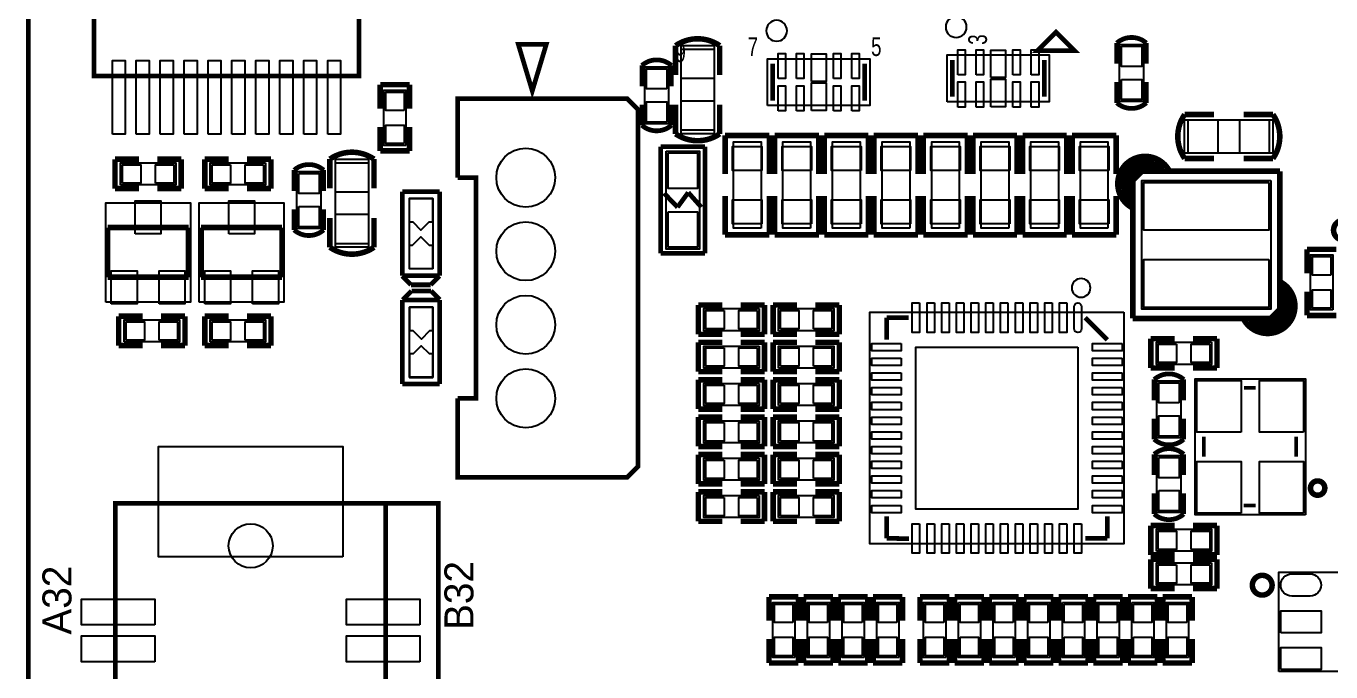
# Model space of a CAD drawing. Extents: x -22 to 154, y -114 to 23.
# Drawn here: x -8.73 to 26.72, y -31.27 to -13.72 of the extents above; entities that cross this region are included whole.
import ezdxf

# ---------------------------------------------------------------- set-up
doc = ezdxf.new("R2010")
doc.units = 0
doc.header["$MEASUREMENT"] = 0
for name, color, linetype in [('BG_OUTLINE', 254, 'CONTINUOUS'), ('PG_ASSEMBLY_TOP', 111, 'CONTINUOUS'), ('PG_SILKSCREEN_TOP', 7, 'CONTINUOUS'), ('PIN_TOP', 3, 'CONTINUOUS')]:
    doc.layers.add(name, color=color, linetype=linetype)

msp = doc.modelspace()

# ---------------------------------------------------------------- linework, layer by layer
at = {"layer": 'BG_OUTLINE', "const_width": 0.127}
msp.add_lwpolyline([(-6.637782, 7.509764), (135.313928, 7.49427, -0.414174), (137.345674, 5.46227), (137.345674, -96.567752, -0.414214), (135.313674, -98.599752), (-6.638036, -98.599752, -0.414214), (-8.670036, -96.567752), (-8.670036, 5.477764, -0.414253), (-6.637782, 7.509764)], format="xyb", dxfattribs=at)
at = {"layer": 'PG_ASSEMBLY_TOP', "const_width": 0.127}
for points in [[(-6.889496, -9.6901), (-6.889496, -15.070328), (0.310388, -15.070328), (0.310388, -9.6901), (-6.889496, -9.6901)], [(-6.310122, -65.687956), (-6.310122, -26.688034), (1.039876, -26.688034), (1.039876, -65.687956), (-6.310122, -65.687956)], [(1.039876, -65.687956), (2.469896, -65.687956), (2.469896, -26.688034), (1.039876, -26.688034)]]:
    msp.add_lwpolyline(points, dxfattribs=at)
at = {"layer": 'PG_ASSEMBLY_TOP'}
for points in [[(9.962134, -16.644874), (9.062974, -16.644874), (9.062974, -14.247114), (9.962134, -14.247114)], [(16.290798, -15.77594), (16.290798, -14.50086), (19.066002, -14.50086), (19.066002, -15.77594)], [(20.976844, -14.214856), (21.627084, -14.214856), (21.627084, -15.764256), (20.976844, -15.764256)], [(8.723884, -16.373856), (8.073644, -16.373856), (8.073644, -14.824456), (8.723884, -14.824456)], [(11.413998, -15.87754), (11.413998, -14.60246), (14.189202, -14.60246), (14.189202, -15.87754)], [(1.586484, -16.958056), (0.987044, -16.958056), (0.987044, -15.459456), (1.586484, -15.459456)], [(22.744684, -17.166336), (22.744684, -16.267176), (25.142444, -16.267176), (25.142444, -17.166336)], [(11.233912, -19.21256), (10.484104, -19.21256), (10.484104, -16.862552), (11.233912, -16.862552)], [(12.58062, -19.21256), (11.830812, -19.21256), (11.830812, -16.862552), (12.58062, -16.862552)], [(13.927328, -19.21256), (13.17752, -19.21256), (13.17752, -16.862552), (13.927328, -16.862552)], [(15.274036, -19.21256), (14.524228, -19.21256), (14.524228, -16.862552), (15.274036, -16.862552)], [(16.620744, -19.21256), (15.870936, -19.21256), (15.870936, -16.862552), (16.620744, -16.862552)], [(17.967452, -19.21256), (17.217644, -19.21256), (17.217644, -16.862552), (17.967452, -16.862552)], [(19.31416, -19.21256), (18.564352, -19.21256), (18.564352, -16.862552), (19.31416, -16.862552)], [(20.660868, -19.21256), (19.91106, -19.21256), (19.91106, -16.862552), (20.660868, -16.862552)], [(-0.330454, -17.330674), (0.568706, -17.330674), (0.568706, -19.728434), (-0.330454, -19.728434)], [(8.659876, -17.111472), (9.560052, -17.111472), (9.560052, -19.77644), (8.659876, -19.77644)], [(-6.168136, -18.032476), (-6.168136, -17.433036), (-4.669536, -17.433036), (-4.669536, -18.032476)], [(-2.231136, -17.433036), (-2.231136, -18.032476), (-3.729736, -18.032476), (-3.729736, -17.433036)], [(-1.375156, -17.669256), (-0.724916, -17.669256), (-0.724916, -19.218656), (-1.375156, -19.218656)], [(25.084024, -17.913096), (25.084024, -21.413216), (21.583904, -21.413216), (21.583904, -17.913096)], [(2.315464, -20.310856), (1.680464, -20.310856), (1.680464, -18.405856), (2.315464, -18.405856)], [(-6.568948, -21.216366), (-6.568948, -18.516346), (-4.268724, -18.516346), (-4.268724, -21.216366)], [(-4.028948, -21.216366), (-4.028948, -18.516346), (-1.728724, -18.516346), (-1.728724, -21.216366)], [(26.767282, -21.430742), (26.167842, -21.430742), (26.167842, -19.932142), (26.767282, -19.932142)], [(1.680464, -21.352256), (2.315464, -21.352256), (2.315464, -23.257256), (1.680464, -23.257256)], [(11.180064, -21.395436), (11.180064, -21.994876), (9.681464, -21.994876), (9.681464, -21.395436)], [(11.713464, -21.994876), (11.713464, -21.395436), (13.212064, -21.395436), (13.212064, -21.994876)], [(21.094446, -21.491448), (21.094446, -27.791664), (14.194282, -27.791664), (14.194282, -21.491448)], [(-6.066536, -22.299676), (-6.066536, -21.700236), (-4.567936, -21.700236), (-4.567936, -22.299676)], [(-3.729736, -22.299676), (-3.729736, -21.700236), (-2.231136, -21.700236), (-2.231136, -22.299676)], [(23.473664, -22.309836), (23.473664, -22.909276), (21.975064, -22.909276), (21.975064, -22.309836)], [(11.180064, -22.411436), (11.180064, -23.010876), (9.681464, -23.010876), (9.681464, -22.411436)], [(11.713464, -23.010876), (11.713464, -22.411436), (13.212064, -22.411436), (13.212064, -23.010876)], [(22.643084, -24.908256), (21.992844, -24.908256), (21.992844, -23.358856), (22.643084, -23.358856)], [(26.027888, -26.999438), (23.02764, -26.999438), (23.02764, -23.299674), (26.027888, -23.299674)], [(11.180064, -23.427436), (11.180064, -24.026876), (9.681464, -24.026876), (9.681464, -23.427436)], [(11.713464, -24.026876), (11.713464, -23.427436), (13.212064, -23.427436), (13.212064, -24.026876)], [(11.180064, -24.443436), (11.180064, -25.042876), (9.681464, -25.042876), (9.681464, -24.443436)], [(11.713464, -25.042876), (11.713464, -24.443436), (13.212064, -24.443436), (13.212064, -25.042876)], [(11.180064, -25.459436), (11.180064, -26.058876), (9.681464, -26.058876), (9.681464, -25.459436)], [(11.713464, -26.058876), (11.713464, -25.459436), (13.212064, -25.459436), (13.212064, -26.058876)], [(21.992844, -25.390856), (22.643084, -25.390856), (22.643084, -26.940256), (21.992844, -26.940256)], [(11.180064, -26.475436), (11.180064, -27.074876), (9.681464, -27.074876), (9.681464, -26.475436)], [(11.713464, -27.074876), (11.713464, -26.475436), (13.212064, -26.475436), (13.212064, -27.074876)], [(21.975064, -27.989276), (21.975064, -27.389836), (23.473664, -27.389836), (23.473664, -27.989276)], [(23.473664, -28.304236), (23.473664, -28.903676), (21.975064, -28.903676), (21.975064, -28.304236)], [(25.303226, -31.256732), (25.303226, -28.556712), (29.303218, -28.556712), (29.303218, -31.256732)], [(12.150344, -30.877256), (11.550904, -30.877256), (11.550904, -29.378656), (12.150344, -29.378656)], [(13.092684, -30.877256), (12.493244, -30.877256), (12.493244, -29.378656), (13.092684, -29.378656)], [(14.035024, -30.877256), (13.435584, -30.877256), (13.435584, -29.378656), (14.035024, -29.378656)], [(14.977364, -30.877256), (14.377924, -30.877256), (14.377924, -29.378656), (14.977364, -29.378656)], [(16.252444, -30.877256), (15.653004, -30.877256), (15.653004, -29.378656), (16.252444, -29.378656)], [(16.595344, -29.378656), (17.194784, -29.378656), (17.194784, -30.877256), (16.595344, -30.877256)], [(18.137124, -30.877256), (17.537684, -30.877256), (17.537684, -29.378656), (18.137124, -29.378656)], [(19.079464, -30.877256), (18.480024, -30.877256), (18.480024, -29.378656), (19.079464, -29.378656)], [(19.422364, -29.378656), (20.021804, -29.378656), (20.021804, -30.877256), (19.422364, -30.877256)], [(20.964144, -30.877256), (20.364704, -30.877256), (20.364704, -29.378656), (20.964144, -29.378656)], [(21.307044, -29.378656), (21.906484, -29.378656), (21.906484, -30.877256), (21.307044, -30.877256)], [(22.848824, -30.877256), (22.249384, -30.877256), (22.249384, -29.378656), (22.848824, -29.378656)]]:
    msp.add_lwpolyline(points, close=True, dxfattribs=at)
at = {"layer": 'PG_SILKSCREEN_TOP'}
for points, const_width in [([(-6.889496, -9.6901), (-6.889496, -15.070328), (0.310388, -15.070328), (0.310388, -9.6901), (-6.889496, -9.6901)], 0.127), ([(19.246596, -13.882116), (18.746724, -14.381988), (19.746722, -14.381988), (19.246596, -13.882116)], 0.127), ([(4.638802, -14.20876), (5.019802, -15.47876), (5.400802, -14.208506), (4.638802, -14.20876)], 0.127), ([(8.913114, -14.247114), (8.913114, -15.044674)], 0.14986), ([(20.900644, -14.176756), (20.900644, -14.740636)], 0.12954), ([(8.800084, -14.786356), (8.800084, -15.350236)], 0.12954), ([(11.551666, -14.739874), (11.551666, -15.739872)], 0.127), ([(14.051534, -14.739874), (14.051534, -15.739872)], 0.127), ([(16.428466, -14.638274), (16.428466, -15.638272)], 0.127), ([(18.928334, -14.638274), (18.928334, -15.638272)], 0.127), ([(0.887984, -15.959836), (0.887984, -15.309596)], 0.14986), ([(0.887984, -15.309596), (1.685544, -15.309596)], 0.14986), ([(1.685544, -15.309596), (1.685544, -15.959836)], 0.14986), ([(20.900644, -15.802356), (20.900644, -15.238476)], 0.12954), ([(2.992882, -17.834356), (2.992882, -15.684246), (7.592822, -15.684246), (7.892796, -15.984474), (7.892796, -25.68448), (7.592822, -25.984454), (2.992882, -25.984454), (2.992882, -23.834344)], 0.127), ([(8.800084, -16.411956), (8.800084, -15.848076)], 0.12954), ([(8.913114, -16.644874), (8.913114, -15.847314)], 0.14986), ([(22.744684, -16.117316), (23.542244, -16.117316)], 0.14986), ([(25.142444, -16.117316), (24.344884, -16.117316)], 0.14986), ([(0.887984, -16.457676), (0.887984, -17.107916)], 0.14986), ([(1.685544, -17.107916), (1.685544, -16.457676)], 0.14986), ([(10.25906, -17.737582), (10.25906, -16.687546)], 0.150114), ([(10.25906, -16.687546), (11.458956, -16.687546)], 0.150114), ([(11.458956, -16.687546), (11.458956, -17.737582)], 0.150114), ([(11.605768, -17.737582), (11.605768, -16.687546)], 0.150114), ([(11.605768, -16.687546), (12.805664, -16.687546)], 0.150114), ([(12.805664, -16.687546), (12.805664, -17.737582)], 0.150114), ([(12.952476, -17.737582), (12.952476, -16.687546)], 0.150114), ([(12.952476, -16.687546), (14.152372, -16.687546)], 0.150114), ([(14.152372, -16.687546), (14.152372, -17.737582)], 0.150114), ([(14.299184, -17.737582), (14.299184, -16.687546)], 0.150114), ([(14.299184, -16.687546), (15.49908, -16.687546)], 0.150114), ([(15.49908, -16.687546), (15.49908, -17.737582)], 0.150114), ([(15.645892, -17.737582), (15.645892, -16.687546)], 0.150114), ([(15.645892, -16.687546), (16.845788, -16.687546)], 0.150114), ([(16.845788, -16.687546), (16.845788, -17.737582)], 0.150114), ([(16.9926, -17.737582), (16.9926, -16.687546)], 0.150114), ([(16.9926, -16.687546), (18.192496, -16.687546)], 0.150114), ([(18.192496, -16.687546), (18.192496, -17.737582)], 0.150114), ([(18.339308, -17.737582), (18.339308, -16.687546)], 0.150114), ([(18.339308, -16.687546), (19.539204, -16.687546)], 0.150114), ([(19.539204, -16.687546), (19.539204, -17.737582)], 0.150114), ([(19.686016, -17.737582), (19.686016, -16.687546)], 0.150114), ([(19.686016, -16.687546), (20.885912, -16.687546)], 0.150114), ([(20.885912, -16.687546), (20.885912, -17.737582)], 0.150114), ([(8.510016, -16.99387), (9.709912, -16.99387)], 0.127), ([(8.510016, -19.894042), (8.510016, -16.99387)], 0.127), ([(9.709912, -16.99387), (9.709912, -19.894042)], 0.127), ([(-5.667756, -17.333976), (-6.317996, -17.333976)], 0.14986), ([(-6.317996, -17.333976), (-6.317996, -18.131536)], 0.14986), ([(-5.169916, -17.333976), (-4.519676, -17.333976)], 0.14986), ([(-4.519676, -17.333976), (-4.519676, -18.131536)], 0.14986), ([(-3.879596, -18.131536), (-3.879596, -17.333976)], 0.14986), ([(-3.879596, -17.333976), (-3.229356, -17.333976)], 0.14986), ([(-2.081276, -17.333976), (-2.731516, -17.333976)], 0.14986), ([(-2.081276, -18.131536), (-2.081276, -17.333976)], 0.14986), ([(0.718566, -17.330674), (0.718566, -18.128234)], 0.14986), ([(0.887984, -17.107916), (1.685544, -17.107916)], 0.14986), ([(21.734018, -17.26311), (20.933918, -18.06321)], 0.150114), ([(21.458936, -17.33804), (21.033994, -17.763236)], 0.150114), ([(21.83384, -17.363186), (21.033994, -18.163032)], 0.150114), ([(21.434044, -17.363186), (21.933916, -17.363186)], 0.150114), ([(-1.451356, -17.631156), (-1.451356, -18.195036)], 0.12954), ([(21.033994, -17.763236), (21.033994, -18.163032)], 0.150114), ([(21.233892, -17.98828), (21.75891, -17.463262)], 0.150114), ([(21.333968, -17.913096), (21.583904, -17.66316)], 0.153924), ([(21.583904, -17.66316), (21.333968, -17.913096)], 0.150114), ([(21.583904, -17.66316), (25.33396, -17.66316)], 0.153924), ([(22.333966, -17.66316), (21.583904, -17.66316)], 0.150114), ([(22.183852, -17.563084), (21.633942, -17.563084)], 0.150114), ([(21.75891, -17.463262), (22.134068, -17.463262)], 0.150114), ([(25.33396, -17.66316), (25.33396, -21.413216)], 0.153924), ([(-6.317996, -18.131536), (-5.667756, -18.131536)], 0.14986), ([(-4.519676, -18.131536), (-5.169916, -18.131536)], 0.14986), ([(-3.229356, -18.131536), (-3.879596, -18.131536)], 0.14986), ([(-2.731516, -18.131536), (-2.081276, -18.131536)], 0.14986), ([(2.992882, -17.834356), (3.492754, -17.834356), (3.492754, -23.834344), (2.992882, -23.834344)], 0.127), ([(21.333968, -18.06321), (21.183854, -18.06321)], 0.150114), ([(21.233892, -18.46326), (21.233892, -17.98828)], 0.150114), ([(21.333968, -21.663152), (21.333968, -17.913096)], 0.153924), ([(21.333968, -17.913096), (21.333968, -18.663158)], 0.150114), ([(2.505964, -18.215356), (1.489964, -18.215356)], 0.127), ([(1.489964, -18.215356), (1.489964, -20.501356)], 0.127), ([(2.505964, -20.501356), (2.505964, -18.215356)], 0.127), ([(8.96493, -18.639282), (8.601202, -18.258536)], 0.127), ([(9.257538, -18.237708), (8.96493, -18.639282)], 0.127), ([(9.613392, -18.639282), (9.257538, -18.237708)], 0.127), ([(10.25906, -18.33753), (10.25906, -19.387566)], 0.150114), ([(11.458956, -19.387566), (11.458956, -18.33753)], 0.150114), ([(11.605768, -18.33753), (11.605768, -19.387566)], 0.150114), ([(12.805664, -19.387566), (12.805664, -18.33753)], 0.150114), ([(12.952476, -18.33753), (12.952476, -19.387566)], 0.150114), ([(14.152372, -19.387566), (14.152372, -18.33753)], 0.150114), ([(14.299184, -18.33753), (14.299184, -19.387566)], 0.150114), ([(15.49908, -19.387566), (15.49908, -18.33753)], 0.150114), ([(15.645892, -18.33753), (15.645892, -19.387566)], 0.150114), ([(16.845788, -19.387566), (16.845788, -18.33753)], 0.150114), ([(16.9926, -18.33753), (16.9926, -19.387566)], 0.150114), ([(18.192496, -19.387566), (18.192496, -18.33753)], 0.150114), ([(18.339308, -18.33753), (18.339308, -19.387566)], 0.150114), ([(19.539204, -19.387566), (19.539204, -18.33753)], 0.150114), ([(19.686016, -18.33753), (19.686016, -19.387566)], 0.150114), ([(20.885912, -19.387566), (20.885912, -18.33753)], 0.150114), ([(21.333968, -18.46326), (21.033994, -18.163032)], 0.150114), ([(21.033994, -18.163032), (21.233892, -18.163032)], 0.150114), ([(21.333968, -18.663158), (21.033994, -18.363184)], 0.150114), ([(-1.451356, -19.256756), (-1.451356, -18.692876)], 0.12954), ([(-4.318762, -19.191478), (-6.51891, -19.191478)], 0.153924), ([(-6.51891, -19.191478), (-6.51891, -20.541234)], 0.153924), ([(-4.318762, -20.541234), (-4.318762, -19.191478)], 0.153924), ([(-1.778762, -19.191478), (-3.97891, -19.191478)], 0.153924), ([(-3.97891, -19.191478), (-3.97891, -20.541234)], 0.153924), ([(-1.778762, -20.541234), (-1.778762, -19.191478)], 0.153924), ([(0.718566, -19.728434), (0.718566, -18.930874)], 0.14986), ([(10.25906, -19.387566), (11.458956, -19.387566)], 0.150114), ([(11.605768, -19.387566), (12.805664, -19.387566)], 0.150114), ([(12.952476, -19.387566), (14.152372, -19.387566)], 0.150114), ([(14.299184, -19.387566), (15.49908, -19.387566)], 0.150114), ([(15.645892, -19.387566), (16.845788, -19.387566)], 0.150114), ([(16.9926, -19.387566), (18.192496, -19.387566)], 0.150114), ([(18.339308, -19.387566), (19.539204, -19.387566)], 0.150114), ([(19.686016, -19.387566), (20.885912, -19.387566)], 0.150114), ([(9.709912, -19.894042), (8.510016, -19.894042)], 0.127), ([(26.068782, -20.432522), (26.068782, -19.782282)], 0.14986), ([(26.068782, -19.782282), (26.866342, -19.782282)], 0.14986), ([(-6.51891, -20.541234), (-4.318762, -20.541234)], 0.153924), ([(-3.97891, -20.541234), (-1.778762, -20.541234)], 0.153924), ([(1.727962, -20.748244), (1.487932, -20.508468)], 0.127), ([(1.489964, -20.501356), (2.505964, -20.501356)], 0.127), ([(2.49809, -20.508468), (2.25806, -20.748244)], 0.127), ([(1.497838, -21.154644), (1.737868, -20.914868)], 0.127), ([(2.25806, -20.748244), (1.727962, -20.748244)], 0.127), ([(1.737868, -20.914868), (2.267966, -20.914868)], 0.127), ([(2.267966, -20.914868), (2.507996, -21.154644)], 0.127), ([(25.33396, -21.413216), (25.33396, -20.663154)], 0.150114), ([(25.33396, -20.663154), (25.633934, -20.963128)], 0.150114), ([(25.33396, -20.863052), (25.633934, -21.16328)], 0.150114), ([(25.434036, -20.863052), (25.434036, -21.338032)], 0.150114), ([(26.068782, -20.930362), (26.068782, -21.580602)], 0.14986), ([(2.505964, -21.161756), (1.489964, -21.161756)], 0.127), ([(1.489964, -21.161756), (1.489964, -23.447756)], 0.127), ([(2.505964, -23.447756), (2.505964, -21.161756)], 0.127), ([(9.531604, -22.093936), (9.531604, -21.296376)], 0.14986), ([(9.531604, -21.296376), (10.181844, -21.296376)], 0.14986), ([(11.329924, -21.296376), (10.679684, -21.296376)], 0.14986), ([(11.329924, -22.093936), (11.329924, -21.296376)], 0.14986), ([(12.213844, -21.296376), (11.563604, -21.296376)], 0.14986), ([(11.563604, -21.296376), (11.563604, -22.093936)], 0.14986), ([(12.711684, -21.296376), (13.361924, -21.296376)], 0.14986), ([(13.361924, -21.296376), (13.361924, -22.093936)], 0.14986), ([(24.834088, -21.963126), (25.633934, -21.16328)], 0.150114), ([(25.434036, -21.338032), (24.909018, -21.86305)], 0.150114), ([(24.93391, -22.063202), (25.73401, -21.263102)], 0.150114), ([(25.33396, -21.263102), (25.484074, -21.263102)], 0.150114), ([(25.633934, -21.16328), (25.434036, -21.16328)], 0.150114), ([(25.633934, -21.563076), (25.633934, -21.16328)], 0.150114), ([(-5.566156, -21.601176), (-6.216396, -21.601176)], 0.14986), ([(-6.216396, -21.601176), (-6.216396, -22.398736)], 0.14986), ([(-5.068316, -21.601176), (-4.418076, -21.601176)], 0.14986), ([(-4.418076, -21.601176), (-4.418076, -22.398736)], 0.14986), ([(-3.229356, -21.601176), (-3.879596, -21.601176)], 0.14986), ([(-3.879596, -21.601176), (-3.879596, -22.398736)], 0.14986), ([(-2.731516, -21.601176), (-2.081276, -21.601176)], 0.14986), ([(-2.081276, -21.601176), (-2.081276, -22.398736)], 0.14986), ([(14.64437, -22.24151), (14.64437, -21.641562)], 0.127), ([(14.64437, -21.641562), (15.244318, -21.641562)], 0.127), ([(20.644358, -22.24151), (20.04441, -21.641562)], 0.127), ([(25.084024, -21.663152), (21.333968, -21.663152)], 0.153924), ([(24.333962, -21.663152), (25.084024, -21.663152)], 0.150114), ([(25.33396, -21.413216), (25.084024, -21.663152)], 0.153924), ([(25.084024, -21.663152), (25.33396, -21.413216)], 0.150114), ([(25.208992, -21.988272), (25.633934, -21.563076)], 0.150114), ([(26.068782, -21.580602), (26.866342, -21.580602)], 0.14986), ([(24.484076, -21.763228), (25.033986, -21.763228)], 0.150114), ([(24.909018, -21.86305), (24.53386, -21.86305)], 0.150114), ([(25.233884, -21.963126), (24.734012, -21.963126)], 0.150114), ([(-6.216396, -22.398736), (-5.566156, -22.398736)], 0.14986), ([(-4.418076, -22.398736), (-5.068316, -22.398736)], 0.14986), ([(-3.879596, -22.398736), (-3.229356, -22.398736)], 0.14986), ([(-2.081276, -22.398736), (-2.731516, -22.398736)], 0.14986), ([(10.181844, -22.093936), (9.531604, -22.093936)], 0.14986), ([(9.531604, -23.109936), (9.531604, -22.312376)], 0.14986), ([(9.531604, -22.312376), (10.181844, -22.312376)], 0.14986), ([(10.679684, -22.093936), (11.329924, -22.093936)], 0.14986), ([(11.329924, -22.312376), (10.679684, -22.312376)], 0.14986), ([(11.329924, -23.109936), (11.329924, -22.312376)], 0.14986), ([(11.563604, -22.093936), (12.213844, -22.093936)], 0.14986), ([(12.213844, -22.312376), (11.563604, -22.312376)], 0.14986), ([(11.563604, -22.312376), (11.563604, -23.109936)], 0.14986), ([(13.361924, -22.093936), (12.711684, -22.093936)], 0.14986), ([(12.711684, -22.312376), (13.361924, -22.312376)], 0.14986), ([(13.361924, -22.312376), (13.361924, -23.109936)], 0.14986), ([(21.825204, -23.008336), (21.825204, -22.210776)], 0.14986), ([(21.825204, -22.210776), (22.475444, -22.210776)], 0.14986), ([(23.623524, -22.210776), (22.973284, -22.210776)], 0.14986), ([(23.623524, -23.008336), (23.623524, -22.210776)], 0.14986), ([(10.181844, -23.109936), (9.531604, -23.109936)], 0.14986), ([(10.679684, -23.109936), (11.329924, -23.109936)], 0.14986), ([(11.563604, -23.109936), (12.213844, -23.109936)], 0.14986), ([(13.361924, -23.109936), (12.711684, -23.109936)], 0.14986), ([(22.475444, -23.008336), (21.825204, -23.008336)], 0.14986), ([(22.973284, -23.008336), (23.623524, -23.008336)], 0.14986), ([(1.489964, -23.447756), (2.505964, -23.447756)], 0.127), ([(9.531604, -24.125936), (9.531604, -23.328376)], 0.14986), ([(9.531604, -23.328376), (10.181844, -23.328376)], 0.14986), ([(11.329924, -23.328376), (10.679684, -23.328376)], 0.14986), ([(11.329924, -24.125936), (11.329924, -23.328376)], 0.14986), ([(12.213844, -23.328376), (11.563604, -23.328376)], 0.14986), ([(11.563604, -23.328376), (11.563604, -24.125936)], 0.14986), ([(12.711684, -23.328376), (13.361924, -23.328376)], 0.14986), ([(13.361924, -23.328376), (13.361924, -24.125936)], 0.14986), ([(22.719284, -23.320756), (22.719284, -23.884636)], 0.12954), ([(24.356568, -23.54961), (24.674322, -23.54961)], 0.100076), ([(10.181844, -24.125936), (9.531604, -24.125936)], 0.14986), ([(10.679684, -24.125936), (11.329924, -24.125936)], 0.14986), ([(11.563604, -24.125936), (12.213844, -24.125936)], 0.14986), ([(13.361924, -24.125936), (12.711684, -24.125936)], 0.14986), ([(9.531604, -25.141936), (9.531604, -24.344376)], 0.14986), ([(9.531604, -24.344376), (10.181844, -24.344376)], 0.14986), ([(11.329924, -24.344376), (10.679684, -24.344376)], 0.14986), ([(11.329924, -25.141936), (11.329924, -24.344376)], 0.14986), ([(12.213844, -24.344376), (11.563604, -24.344376)], 0.14986), ([(11.563604, -24.344376), (11.563604, -25.141936)], 0.14986), ([(12.711684, -24.344376), (13.361924, -24.344376)], 0.14986), ([(13.361924, -24.344376), (13.361924, -25.141936)], 0.14986), ([(22.719284, -24.946356), (22.719284, -24.382476)], 0.12954), ([(10.181844, -25.141936), (9.531604, -25.141936)], 0.14986), ([(10.679684, -25.141936), (11.329924, -25.141936)], 0.14986), ([(11.563604, -25.141936), (12.213844, -25.141936)], 0.14986), ([(13.361924, -25.141936), (12.711684, -25.141936)], 0.14986), ([(23.264622, -24.87041), (23.264622, -25.415494)], 0.100076), ([(25.777698, -24.87041), (25.777698, -25.415494)], 0.100076), ([(9.531604, -26.157936), (9.531604, -25.360376)], 0.14986), ([(9.531604, -25.360376), (10.181844, -25.360376)], 0.14986), ([(11.329924, -25.360376), (10.679684, -25.360376)], 0.14986), ([(11.329924, -26.157936), (11.329924, -25.360376)], 0.14986), ([(12.213844, -25.360376), (11.563604, -25.360376)], 0.14986), ([(11.563604, -25.360376), (11.563604, -26.157936)], 0.14986), ([(12.711684, -25.360376), (13.361924, -25.360376)], 0.14986), ([(13.361924, -25.360376), (13.361924, -26.157936)], 0.14986), ([(21.916644, -25.352756), (21.916644, -25.916636)], 0.12954), ([(10.181844, -26.157936), (9.531604, -26.157936)], 0.14986), ([(10.679684, -26.157936), (11.329924, -26.157936)], 0.14986), ([(11.563604, -26.157936), (12.213844, -26.157936)], 0.14986), ([(13.361924, -26.157936), (12.711684, -26.157936)], 0.14986), ([(9.531604, -27.173936), (9.531604, -26.376376)], 0.14986), ([(9.531604, -26.376376), (10.181844, -26.376376)], 0.14986), ([(11.329924, -26.376376), (10.679684, -26.376376)], 0.14986), ([(11.329924, -27.173936), (11.329924, -26.376376)], 0.14986), ([(12.213844, -26.376376), (11.563604, -26.376376)], 0.14986), ([(11.563604, -26.376376), (11.563604, -27.173936)], 0.14986), ([(12.711684, -26.376376), (13.361924, -26.376376)], 0.14986), ([(13.361924, -26.376376), (13.361924, -27.173936)], 0.14986), ([(21.916644, -26.978356), (21.916644, -26.414476)], 0.12954), ([(-6.310122, -65.687956), (-6.310122, -26.688034), (1.039876, -26.688034), (1.039876, -65.687956), (-6.310122, -65.687956)], 0.127), ([(1.039876, -65.687956), (2.469896, -65.687956), (2.469896, -26.688034), (1.039876, -26.688034)], 0.127), ([(24.670258, -26.749502), (24.345392, -26.749502)], 0.100076), ([(10.181844, -27.173936), (9.531604, -27.173936)], 0.14986), ([(10.679684, -27.173936), (11.329924, -27.173936)], 0.14986), ([(11.563604, -27.173936), (12.213844, -27.173936)], 0.14986), ([(13.361924, -27.173936), (12.711684, -27.173936)], 0.14986), ([(14.64437, -27.64155), (14.64437, -27.041602)], 0.127), ([(20.644358, -27.64155), (20.644358, -27.041602)], 0.127), ([(22.475444, -27.290776), (21.825204, -27.290776)], 0.14986), ([(21.825204, -27.290776), (21.825204, -28.088336)], 0.14986), ([(22.973284, -27.290776), (23.623524, -27.290776)], 0.14986), ([(23.623524, -27.290776), (23.623524, -28.088336)], 0.14986), ([(15.25905, -27.643328), (14.64437, -27.64155)], 0.127), ([(20.04441, -27.64155), (20.644358, -27.64155)], 0.127), ([(21.825204, -28.088336), (22.475444, -28.088336)], 0.14986), ([(21.825204, -29.002736), (21.825204, -28.205176)], 0.14986), ([(21.825204, -28.205176), (22.475444, -28.205176)], 0.14986), ([(23.623524, -28.088336), (22.973284, -28.088336)], 0.14986), ([(23.623524, -28.205176), (22.973284, -28.205176)], 0.14986), ([(23.623524, -29.002736), (23.623524, -28.205176)], 0.14986), ([(22.475444, -29.002736), (21.825204, -29.002736)], 0.14986), ([(22.973284, -29.002736), (23.623524, -29.002736)], 0.14986), ([(11.451844, -29.879036), (11.451844, -29.228796)], 0.14986), ([(11.451844, -29.228796), (12.249404, -29.228796)], 0.14986), ([(12.249404, -29.228796), (12.249404, -29.879036)], 0.14986), ([(12.394184, -29.879036), (12.394184, -29.228796)], 0.14986), ([(12.394184, -29.228796), (13.191744, -29.228796)], 0.14986), ([(13.191744, -29.228796), (13.191744, -29.879036)], 0.14986), ([(13.336524, -29.879036), (13.336524, -29.228796)], 0.14986), ([(13.336524, -29.228796), (14.134084, -29.228796)], 0.14986), ([(14.134084, -29.228796), (14.134084, -29.879036)], 0.14986), ([(14.278864, -29.879036), (14.278864, -29.228796)], 0.14986), ([(14.278864, -29.228796), (15.076424, -29.228796)], 0.14986), ([(15.076424, -29.228796), (15.076424, -29.879036)], 0.14986), ([(15.553944, -29.879036), (15.553944, -29.228796)], 0.14986), ([(15.553944, -29.228796), (16.351504, -29.228796)], 0.14986), ([(16.351504, -29.228796), (16.351504, -29.879036)], 0.14986), ([(17.293844, -29.228796), (16.496284, -29.228796)], 0.14986), ([(16.496284, -29.228796), (16.496284, -29.879036)], 0.14986), ([(17.293844, -29.879036), (17.293844, -29.228796)], 0.14986), ([(17.438624, -29.879036), (17.438624, -29.228796)], 0.14986), ([(17.438624, -29.228796), (18.236184, -29.228796)], 0.14986), ([(18.236184, -29.228796), (18.236184, -29.879036)], 0.14986), ([(18.380964, -29.879036), (18.380964, -29.228796)], 0.14986), ([(18.380964, -29.228796), (19.178524, -29.228796)], 0.14986), ([(19.178524, -29.228796), (19.178524, -29.879036)], 0.14986), ([(20.120864, -29.228796), (19.323304, -29.228796)], 0.14986), ([(19.323304, -29.228796), (19.323304, -29.879036)], 0.14986), ([(20.120864, -29.879036), (20.120864, -29.228796)], 0.14986), ([(20.265644, -29.879036), (20.265644, -29.228796)], 0.14986), ([(20.265644, -29.228796), (21.063204, -29.228796)], 0.14986), ([(21.063204, -29.228796), (21.063204, -29.879036)], 0.14986), ([(22.005544, -29.228796), (21.207984, -29.228796)], 0.14986), ([(21.207984, -29.228796), (21.207984, -29.879036)], 0.14986), ([(22.005544, -29.879036), (22.005544, -29.228796)], 0.14986), ([(22.150324, -29.879036), (22.150324, -29.228796)], 0.14986), ([(22.150324, -29.228796), (22.947884, -29.228796)], 0.14986), ([(22.947884, -29.228796), (22.947884, -29.879036)], 0.14986), ([(11.451844, -30.376876), (11.451844, -31.027116)], 0.14986), ([(12.249404, -31.027116), (12.249404, -30.376876)], 0.14986), ([(12.394184, -30.376876), (12.394184, -31.027116)], 0.14986), ([(13.191744, -31.027116), (13.191744, -30.376876)], 0.14986), ([(13.336524, -30.376876), (13.336524, -31.027116)], 0.14986), ([(14.134084, -31.027116), (14.134084, -30.376876)], 0.14986), ([(14.278864, -30.376876), (14.278864, -31.027116)], 0.14986), ([(15.076424, -31.027116), (15.076424, -30.376876)], 0.14986), ([(15.553944, -30.376876), (15.553944, -31.027116)], 0.14986), ([(16.351504, -31.027116), (16.351504, -30.376876)], 0.14986), ([(16.496284, -31.027116), (16.496284, -30.376876)], 0.14986), ([(17.293844, -30.376876), (17.293844, -31.027116)], 0.14986), ([(17.438624, -30.376876), (17.438624, -31.027116)], 0.14986), ([(18.236184, -31.027116), (18.236184, -30.376876)], 0.14986), ([(18.380964, -30.376876), (18.380964, -31.027116)], 0.14986), ([(19.178524, -31.027116), (19.178524, -30.376876)], 0.14986), ([(19.323304, -31.027116), (19.323304, -30.376876)], 0.14986), ([(20.120864, -30.376876), (20.120864, -31.027116)], 0.14986), ([(20.265644, -30.376876), (20.265644, -31.027116)], 0.14986), ([(21.063204, -31.027116), (21.063204, -30.376876)], 0.14986), ([(21.207984, -31.027116), (21.207984, -30.376876)], 0.14986), ([(22.005544, -30.376876), (22.005544, -31.027116)], 0.14986), ([(22.150324, -30.376876), (22.150324, -31.027116)], 0.14986), ([(22.947884, -31.027116), (22.947884, -30.376876)], 0.14986), ([(11.451844, -31.027116), (12.249404, -31.027116)], 0.14986), ([(12.394184, -31.027116), (13.191744, -31.027116)], 0.14986), ([(13.336524, -31.027116), (14.134084, -31.027116)], 0.14986), ([(14.278864, -31.027116), (15.076424, -31.027116)], 0.14986), ([(15.553944, -31.027116), (16.351504, -31.027116)], 0.14986), ([(17.293844, -31.027116), (16.496284, -31.027116)], 0.14986), ([(17.438624, -31.027116), (18.236184, -31.027116)], 0.14986), ([(18.380964, -31.027116), (19.178524, -31.027116)], 0.14986), ([(20.120864, -31.027116), (19.323304, -31.027116)], 0.14986), ([(20.265644, -31.027116), (21.063204, -31.027116)], 0.14986), ([(22.005544, -31.027116), (21.207984, -31.027116)], 0.14986), ([(22.150324, -31.027116), (22.947884, -31.027116)], 0.14986)]:
    msp.add_lwpolyline(points, dxfattribs=dict(at, const_width=const_width))
for points in [[(16.819372, -13.7414, 1), (16.251428, -13.7414, 1)], [(11.942572, -13.843, 1), (11.374628, -13.843, 1)], [(20.184364, -20.831556, 1), (19.676364, -20.831556, 1)]]:
    msp.add_lwpolyline(points, format="xyb", close=True, dxfattribs=at)
for points, const_width in [([(10.111994, -15.044674), (10.111994, -14.247114, 0.312067), (8.913114, -14.247114)], 0.14986), ([(21.703284, -14.740636), (21.703284, -14.176756, 0.378845), (20.900644, -14.176756)], 0.12954), ([(7.997444, -15.350236), (7.997444, -14.786356, -0.378845), (8.800084, -14.786356)], 0.12954), ([(21.703284, -15.238476), (21.703284, -15.802356, -0.378845), (20.900644, -15.802356)], 0.12954), ([(7.997444, -15.848076), (7.997444, -16.411956, 0.378845), (8.800084, -16.411956)], 0.12954), ([(10.111994, -15.847314), (10.111994, -16.644874, -0.312067), (8.913114, -16.644874)], 0.14986), ([(23.542244, -17.316196), (22.744684, -17.316196, -0.312067), (22.744684, -16.117316)], 0.14986), ([(24.344884, -17.316196), (25.142444, -17.316196, 0.312067), (25.142444, -16.117316)], 0.14986), ([(-0.480314, -18.128234), (-0.480314, -17.330674, -0.312067), (0.718566, -17.330674)], 0.14986), ([(21.333968, -18.663158, -1.378974), (22.333966, -17.66316)], 0.150114), ([(-0.648716, -18.195036), (-0.648716, -17.631156, 0.378845), (-1.451356, -17.631156)], 0.12954), ([(-0.648716, -18.692876), (-0.648716, -19.256756, -0.378845), (-1.451356, -19.256756)], 0.12954), ([(-0.480314, -18.930874), (-0.480314, -19.728434, 0.312067), (0.718566, -19.728434)], 0.14986), ([(27.32659, -19.261836, 1), (26.790142, -19.261836, 1), (27.32659, -19.261836)], 0.150114), ([(25.33396, -20.663154, -1.378974), (24.333962, -21.663152)], 0.150114), ([(21.916644, -23.884636), (21.916644, -23.320756, -0.378845), (22.719284, -23.320756)], 0.12954), ([(21.916644, -24.382476), (21.916644, -24.946356, 0.378845), (22.719284, -24.946356)], 0.12954), ([(22.719284, -25.916636), (22.719284, -25.352756, 0.378845), (21.916644, -25.352756)], 0.12954), ([(26.55189, -26.272236, 1), (26.162762, -26.272236, 1), (26.55189, -26.272236)], 0.150114), ([(22.719284, -26.414476), (22.719284, -26.978356, -0.378845), (21.916644, -26.978356)], 0.12954), ([(25.1206, -28.911804, 1), (24.584152, -28.911804, 1), (25.1206, -28.911804)], 0.150114)]:
    msp.add_lwpolyline(points, format="xyb", dxfattribs=dict(at, const_width=const_width))
at = {"layer": 'PIN_TOP'}
for points in [[(9.962134, -15.145004), (9.062974, -15.145004), (9.062974, -14.344904), (9.962134, -14.344904)], [(11.701272, -15.142972), (11.701272, -14.462252), (11.901932, -14.462252), (11.901932, -15.142972)], [(12.201398, -15.142972), (12.201398, -14.462252), (12.402058, -14.462252), (12.402058, -15.142972)], [(12.60221, -15.219426), (12.60221, -14.470126), (13.00099, -14.470126), (13.00099, -15.219426)], [(13.201142, -15.142972), (13.201142, -14.462252), (13.401802, -14.462252), (13.401802, -15.142972)], [(13.701268, -15.142972), (13.701268, -14.462252), (13.901928, -14.462252), (13.901928, -15.142972)], [(16.578072, -15.041372), (16.578072, -14.360652), (16.778732, -14.360652), (16.778732, -15.041372)], [(17.078198, -15.041372), (17.078198, -14.360652), (17.278858, -14.360652), (17.278858, -15.041372)], [(17.47901, -15.117826), (17.47901, -14.368526), (17.87779, -14.368526), (17.87779, -15.117826)], [(18.077942, -15.041372), (18.077942, -14.360652), (18.278602, -14.360652), (18.278602, -15.041372)], [(18.578068, -15.041372), (18.578068, -14.360652), (18.778728, -14.360652), (18.778728, -15.041372)], [(21.026374, -14.264386), (21.577554, -14.264386), (21.577554, -14.815566), (21.026374, -14.815566)], [(-6.389624, -16.655288), (-6.389624, -14.655292), (-6.039612, -14.655292), (-6.039612, -16.655288)], [(-5.739638, -16.655288), (-5.739638, -14.655292), (-5.389626, -14.655292), (-5.389626, -16.655288)], [(-5.089652, -16.655288), (-5.089652, -14.655292), (-4.73964, -14.655292), (-4.73964, -16.655288)], [(-4.439666, -16.655288), (-4.439666, -14.655292), (-4.089654, -14.655292), (-4.089654, -16.655288)], [(-3.78968, -16.655288), (-3.78968, -14.655292), (-3.439668, -14.655292), (-3.439668, -16.655288)], [(-3.13944, -16.655288), (-3.13944, -14.655292), (-2.789428, -14.655292), (-2.789428, -16.655288)], [(-2.489454, -16.655288), (-2.489454, -14.655292), (-2.139442, -14.655292), (-2.139442, -16.655288)], [(-1.839468, -16.655288), (-1.839468, -14.655292), (-1.489456, -14.655292), (-1.489456, -16.655288)], [(-1.189482, -16.655288), (-1.189482, -14.655292), (-0.83947, -14.655292), (-0.83947, -16.655288)], [(-0.539496, -16.655288), (-0.539496, -14.655292), (-0.189484, -14.655292), (-0.189484, -16.655288)], [(8.674354, -15.425166), (8.123174, -15.425166), (8.123174, -14.873986), (8.674354, -14.873986)], [(16.578072, -15.916148), (16.578072, -15.235428), (16.778732, -15.235428), (16.778732, -15.916148)], [(17.078198, -15.916148), (17.078198, -15.235428), (17.278858, -15.235428), (17.278858, -15.916148)], [(17.47901, -15.908274), (17.47901, -15.158974), (17.87779, -15.158974), (17.87779, -15.908274)], [(18.077942, -15.916148), (18.077942, -15.235428), (18.278602, -15.235428), (18.278602, -15.916148)], [(18.578068, -15.916148), (18.578068, -15.235428), (18.778728, -15.235428), (18.778728, -15.916148)], [(21.026374, -15.163546), (21.577554, -15.163546), (21.577554, -15.714726), (21.026374, -15.714726)], [(1.536954, -16.009366), (1.036574, -16.009366), (1.036574, -15.508986), (1.536954, -15.508986)], [(11.701272, -16.017748), (11.701272, -15.337028), (11.901932, -15.337028), (11.901932, -16.017748)], [(12.201398, -16.017748), (12.201398, -15.337028), (12.402058, -15.337028), (12.402058, -16.017748)], [(12.60221, -16.009874), (12.60221, -15.260574), (13.00099, -15.260574), (13.00099, -16.009874)], [(13.201142, -16.017748), (13.201142, -15.337028), (13.401802, -15.337028), (13.401802, -16.017748)], [(13.701268, -16.017748), (13.701268, -15.337028), (13.901928, -15.337028), (13.901928, -16.017748)], [(8.674354, -16.324326), (8.123174, -16.324326), (8.123174, -15.773146), (8.674354, -15.773146)], [(9.962134, -16.547084), (9.062974, -16.547084), (9.062974, -15.746984), (9.962134, -15.746984)], [(22.842474, -17.166336), (22.842474, -16.267176), (23.642574, -16.267176), (23.642574, -17.166336)], [(24.244554, -17.166336), (24.244554, -16.267176), (25.044654, -16.267176), (25.044654, -17.166336)], [(1.536954, -16.908526), (1.036574, -16.908526), (1.036574, -16.408146), (1.536954, -16.408146)], [(11.259058, -17.63776), (10.458958, -17.63776), (10.458958, -16.98752), (11.259058, -16.98752)], [(12.605766, -17.63776), (11.805666, -17.63776), (11.805666, -16.98752), (12.605766, -16.98752)], [(13.952474, -17.63776), (13.152374, -17.63776), (13.152374, -16.98752), (13.952474, -16.98752)], [(15.299182, -17.63776), (14.499082, -17.63776), (14.499082, -16.98752), (15.299182, -16.98752)], [(16.64589, -17.63776), (15.84579, -17.63776), (15.84579, -16.98752), (16.64589, -16.98752)], [(17.992598, -17.63776), (17.192498, -17.63776), (17.192498, -16.98752), (17.992598, -16.98752)], [(19.339306, -17.63776), (18.539206, -17.63776), (18.539206, -16.98752), (19.339306, -16.98752)], [(20.686014, -17.63776), (19.885914, -17.63776), (19.885914, -16.98752), (20.686014, -16.98752)], [(8.709914, -17.161256), (9.510014, -17.161256), (9.510014, -18.126456), (8.709914, -18.126456)], [(-6.118606, -17.982946), (-6.118606, -17.482566), (-5.618226, -17.482566), (-5.618226, -17.982946)], [(-5.219446, -17.982946), (-5.219446, -17.482566), (-4.719066, -17.482566), (-4.719066, -17.982946)], [(-3.179826, -17.482566), (-3.179826, -17.982946), (-3.680206, -17.982946), (-3.680206, -17.482566)], [(-2.280666, -17.482566), (-2.280666, -17.982946), (-2.781046, -17.982946), (-2.781046, -17.482566)], [(-1.325626, -17.718786), (-0.774446, -17.718786), (-0.774446, -18.269966), (-1.325626, -18.269966)], [(-0.330454, -17.428464), (0.568706, -17.428464), (0.568706, -18.228564), (-0.330454, -18.228564)], [(25.034494, -17.96288), (25.034494, -19.26336), (21.633434, -19.26336), (21.633434, -17.96288)], [(1.677924, -19.035776), (1.766824, -19.035776), (1.771904, -19.035776), (1.995424, -19.259296), (2.216404, -19.035776), (2.246884, -19.035776), (2.315464, -19.035776), (2.315464, -18.400776), (1.677924, -18.400776)], [(-5.769356, -19.365976), (-5.769356, -18.466816), (-5.068316, -18.466816), (-5.068316, -19.365976)], [(-3.229356, -19.365976), (-3.229356, -18.466816), (-2.528316, -18.466816), (-2.528316, -19.365976)], [(-1.325626, -18.617946), (-0.774446, -18.617946), (-0.774446, -19.169126), (-1.325626, -19.169126)], [(8.709914, -18.761456), (9.510014, -18.761456), (9.510014, -19.726656), (8.709914, -19.726656)], [(11.259058, -19.087592), (10.458958, -19.087592), (10.458958, -18.437352), (11.259058, -18.437352)], [(12.605766, -19.087592), (11.805666, -19.087592), (11.805666, -18.437352), (12.605766, -18.437352)], [(13.952474, -19.087592), (13.152374, -19.087592), (13.152374, -18.437352), (13.952474, -18.437352)], [(15.299182, -19.087592), (14.499082, -19.087592), (14.499082, -18.437352), (15.299182, -18.437352)], [(16.64589, -19.087592), (15.84579, -19.087592), (15.84579, -18.437352), (16.64589, -18.437352)], [(17.992598, -19.087592), (17.192498, -19.087592), (17.192498, -18.437352), (17.992598, -18.437352)], [(19.339306, -19.087592), (18.539206, -19.087592), (18.539206, -18.437352), (19.339306, -18.437352)], [(20.686014, -19.087592), (19.885914, -19.087592), (19.885914, -18.437352), (20.686014, -18.437352)], [(-0.330454, -18.830544), (0.568706, -18.830544), (0.568706, -19.630644), (-0.330454, -19.630644)], [(1.677416, -20.308316), (2.314956, -20.308316), (2.314956, -19.675856), (2.231136, -19.675856), (2.226056, -19.675856), (1.989836, -19.439636), (1.756156, -19.675856), (1.751076, -19.675856), (1.677416, -19.675856)], [(25.034494, -20.062952), (25.034494, -21.363432), (21.633434, -21.363432), (21.633434, -20.062952)], [(26.717752, -20.482052), (26.217372, -20.482052), (26.217372, -19.981672), (26.717752, -19.981672)], [(-6.419342, -21.265896), (-6.419342, -20.366736), (-5.718302, -20.366736), (-5.718302, -21.265896)], [(-5.11937, -21.265896), (-5.11937, -20.366736), (-4.41833, -20.366736), (-4.41833, -21.265896)], [(-3.879342, -21.265896), (-3.879342, -20.366736), (-3.178302, -20.366736), (-3.178302, -21.265896)], [(-2.57937, -21.265896), (-2.57937, -20.366736), (-1.87833, -20.366736), (-1.87833, -21.265896)], [(26.717752, -21.381212), (26.217372, -21.381212), (26.217372, -20.880832), (26.717752, -20.880832)], [(15.544419, -21.241512), (15.544419, -22.041612), (15.344521, -22.041612), (15.344521, -21.241512)], [(15.944215, -21.241512), (15.944215, -22.041612), (15.744317, -22.041612), (15.744317, -21.241512)], [(16.344265, -21.241512), (16.344265, -22.041612), (16.144367, -22.041612), (16.144367, -21.241512)], [(16.744315, -21.241512), (16.744315, -22.041612), (16.544417, -22.041612), (16.544417, -21.241512)], [(17.144365, -21.241512), (17.144365, -22.041612), (16.944467, -22.041612), (16.944467, -21.241512)], [(17.544415, -21.241512), (17.544415, -22.041612), (17.344517, -22.041612), (17.344517, -21.241512)], [(17.944211, -21.241512), (17.944211, -22.041612), (17.744313, -22.041612), (17.744313, -21.241512)], [(18.344261, -21.241512), (18.344261, -22.041612), (18.144363, -22.041612), (18.144363, -21.241512)], [(18.744311, -21.241512), (18.744311, -22.041612), (18.544413, -22.041612), (18.544413, -21.241512)], [(19.144361, -21.241512), (19.144361, -22.041612), (18.944463, -22.041612), (18.944463, -21.241512)], [(19.544411, -21.241512), (19.544411, -22.041612), (19.344513, -22.041612), (19.344513, -21.241512)], [(2.318512, -21.354796), (1.680972, -21.354796), (1.680972, -21.987256), (1.764792, -21.987256), (1.769872, -21.987256), (2.006092, -22.223476), (2.239772, -21.987256), (2.244852, -21.987256), (2.318512, -21.987256)], [(10.231374, -21.444966), (10.231374, -21.945346), (9.730994, -21.945346), (9.730994, -21.444966)], [(11.130534, -21.444966), (11.130534, -21.945346), (10.630154, -21.945346), (10.630154, -21.444966)], [(11.762994, -21.945346), (11.762994, -21.444966), (12.263374, -21.444966), (12.263374, -21.945346)], [(12.662154, -21.945346), (12.662154, -21.444966), (13.162534, -21.444966), (13.162534, -21.945346)], [(-6.017006, -22.250146), (-6.017006, -21.749766), (-5.516626, -21.749766), (-5.516626, -22.250146)], [(-5.117846, -22.250146), (-5.117846, -21.749766), (-4.617466, -21.749766), (-4.617466, -22.250146)], [(-3.680206, -22.250146), (-3.680206, -21.749766), (-3.179826, -21.749766), (-3.179826, -22.250146)], [(-2.781046, -22.250146), (-2.781046, -21.749766), (-2.280666, -21.749766), (-2.280666, -22.250146)], [(2.318004, -22.627336), (2.229104, -22.627336), (2.224024, -22.627336), (2.000504, -22.403816), (1.779524, -22.627336), (1.749044, -22.627336), (1.680464, -22.627336), (1.680464, -23.262336), (2.318004, -23.262336)], [(10.231374, -22.460966), (10.231374, -22.961346), (9.730994, -22.961346), (9.730994, -22.460966)], [(11.130534, -22.460966), (11.130534, -22.961346), (10.630154, -22.961346), (10.630154, -22.460966)], [(11.762994, -22.961346), (11.762994, -22.460966), (12.263374, -22.460966), (12.263374, -22.961346)], [(12.662154, -22.961346), (12.662154, -22.460966), (13.162534, -22.460966), (13.162534, -22.961346)], [(15.04442, -22.341713), (15.04442, -22.541611), (14.24432, -22.541611), (14.24432, -22.341713)], [(19.844385, -22.441535), (19.844385, -26.841577), (15.444343, -26.841577), (15.444343, -22.441535)], [(21.044408, -22.341713), (21.044408, -22.541611), (20.244308, -22.541611), (20.244308, -22.341713)], [(22.524974, -22.359366), (22.524974, -22.859746), (22.024594, -22.859746), (22.024594, -22.359366)], [(23.424134, -22.359366), (23.424134, -22.859746), (22.923754, -22.859746), (22.923754, -22.359366)], [(15.04442, -22.741509), (15.04442, -22.941407), (14.24432, -22.941407), (14.24432, -22.741509)], [(21.044408, -22.741509), (21.044408, -22.941407), (20.244308, -22.941407), (20.244308, -22.741509)], [(15.04442, -23.141559), (15.04442, -23.341457), (14.24432, -23.341457), (14.24432, -23.141559)], [(21.044408, -23.141559), (21.044408, -23.341457), (20.244308, -23.341457), (20.244308, -23.141559)], [(24.27732, -24.749252), (23.07844, -24.749252), (23.07844, -23.349712), (24.27732, -23.349712)], [(25.977088, -24.749252), (24.778208, -24.749252), (24.778208, -23.349712), (25.977088, -23.349712)], [(10.231374, -23.476966), (10.231374, -23.977346), (9.730994, -23.977346), (9.730994, -23.476966)], [(11.130534, -23.476966), (11.130534, -23.977346), (10.630154, -23.977346), (10.630154, -23.476966)], [(11.762994, -23.977346), (11.762994, -23.476966), (12.263374, -23.476966), (12.263374, -23.977346)], [(12.662154, -23.977346), (12.662154, -23.476966), (13.162534, -23.476966), (13.162534, -23.977346)], [(15.04442, -23.541609), (15.04442, -23.741507), (14.24432, -23.741507), (14.24432, -23.541609)], [(21.044408, -23.541609), (21.044408, -23.741507), (20.244308, -23.741507), (20.244308, -23.541609)], [(22.593554, -23.959566), (22.042374, -23.959566), (22.042374, -23.408386), (22.593554, -23.408386)], [(15.04442, -23.941659), (15.04442, -24.141557), (14.24432, -24.141557), (14.24432, -23.941659)], [(21.044408, -23.941659), (21.044408, -24.141557), (20.244308, -24.141557), (20.244308, -23.941659)], [(15.04442, -24.341709), (15.04442, -24.541607), (14.24432, -24.541607), (14.24432, -24.341709)], [(21.044408, -24.341709), (21.044408, -24.541607), (20.244308, -24.541607), (20.244308, -24.341709)], [(22.593554, -24.858726), (22.042374, -24.858726), (22.042374, -24.307546), (22.593554, -24.307546)], [(10.231374, -24.492966), (10.231374, -24.993346), (9.730994, -24.993346), (9.730994, -24.492966)], [(11.130534, -24.492966), (11.130534, -24.993346), (10.630154, -24.993346), (10.630154, -24.492966)], [(11.762994, -24.993346), (11.762994, -24.492966), (12.263374, -24.492966), (12.263374, -24.993346)], [(12.662154, -24.993346), (12.662154, -24.492966), (13.162534, -24.492966), (13.162534, -24.993346)], [(15.04442, -24.741505), (15.04442, -24.941403), (14.24432, -24.941403), (14.24432, -24.741505)], [(21.044408, -24.741505), (21.044408, -24.941403), (20.244308, -24.941403), (20.244308, -24.741505)], [(-0.131699, -28.140025), (-5.131689, -28.140025), (-5.131689, -25.140031), (-0.131699, -25.140031)], [(15.04442, -25.141555), (15.04442, -25.341453), (14.24432, -25.341453), (14.24432, -25.141555)], [(21.044408, -25.141555), (21.044408, -25.341453), (20.244308, -25.341453), (20.244308, -25.141555)], [(10.231374, -25.508966), (10.231374, -26.009346), (9.730994, -26.009346), (9.730994, -25.508966)], [(11.130534, -25.508966), (11.130534, -26.009346), (10.630154, -26.009346), (10.630154, -25.508966)], [(11.762994, -26.009346), (11.762994, -25.508966), (12.263374, -25.508966), (12.263374, -26.009346)], [(12.662154, -26.009346), (12.662154, -25.508966), (13.162534, -25.508966), (13.162534, -26.009346)], [(22.042374, -25.440386), (22.593554, -25.440386), (22.593554, -25.991566), (22.042374, -25.991566)], [(15.04442, -25.541605), (15.04442, -25.741503), (14.24432, -25.741503), (14.24432, -25.541605)], [(21.044408, -25.541605), (21.044408, -25.741503), (20.244308, -25.741503), (20.244308, -25.541605)], [(24.27732, -26.9494), (23.07844, -26.9494), (23.07844, -25.54986), (24.27732, -25.54986)], [(25.977088, -26.9494), (24.778208, -26.9494), (24.778208, -25.54986), (25.977088, -25.54986)], [(15.04442, -25.941655), (15.04442, -26.141553), (14.24432, -26.141553), (14.24432, -25.941655)], [(21.044408, -25.941655), (21.044408, -26.141553), (20.244308, -26.141553), (20.244308, -25.941655)], [(10.231374, -26.524966), (10.231374, -27.025346), (9.730994, -27.025346), (9.730994, -26.524966)], [(11.130534, -26.524966), (11.130534, -27.025346), (10.630154, -27.025346), (10.630154, -26.524966)], [(11.762994, -27.025346), (11.762994, -26.524966), (12.263374, -26.524966), (12.263374, -27.025346)], [(12.662154, -27.025346), (12.662154, -26.524966), (13.162534, -26.524966), (13.162534, -27.025346)], [(15.04442, -26.341705), (15.04442, -26.541603), (14.24432, -26.541603), (14.24432, -26.341705)], [(21.044408, -26.341705), (21.044408, -26.541603), (20.244308, -26.541603), (20.244308, -26.341705)], [(22.042374, -26.339546), (22.593554, -26.339546), (22.593554, -26.890726), (22.042374, -26.890726)], [(15.04442, -26.741501), (15.04442, -26.941399), (14.24432, -26.941399), (14.24432, -26.741501)], [(21.044408, -26.741501), (21.044408, -26.941399), (20.244308, -26.941399), (20.244308, -26.741501)], [(15.544419, -27.2415), (15.544419, -28.0416), (15.344521, -28.0416), (15.344521, -27.2415)], [(15.944215, -27.2415), (15.944215, -28.0416), (15.744317, -28.0416), (15.744317, -27.2415)], [(16.344265, -27.2415), (16.344265, -28.0416), (16.144367, -28.0416), (16.144367, -27.2415)], [(16.744315, -27.2415), (16.744315, -28.0416), (16.544417, -28.0416), (16.544417, -27.2415)], [(17.144365, -27.2415), (17.144365, -28.0416), (16.944467, -28.0416), (16.944467, -27.2415)], [(17.544415, -27.2415), (17.544415, -28.0416), (17.344517, -28.0416), (17.344517, -27.2415)], [(17.944211, -27.2415), (17.944211, -28.0416), (17.744313, -28.0416), (17.744313, -27.2415)], [(18.344261, -27.2415), (18.344261, -28.0416), (18.144363, -28.0416), (18.144363, -27.2415)], [(18.744311, -27.2415), (18.744311, -28.0416), (18.544413, -28.0416), (18.544413, -27.2415)], [(19.144361, -27.2415), (19.144361, -28.0416), (18.944463, -28.0416), (18.944463, -27.2415)], [(19.544411, -27.2415), (19.544411, -28.0416), (19.344513, -28.0416), (19.344513, -27.2415)], [(19.944207, -27.2415), (19.944207, -28.0416), (19.744309, -28.0416), (19.744309, -27.2415)], [(22.024594, -27.939746), (22.024594, -27.439366), (22.524974, -27.439366), (22.524974, -27.939746)], [(22.923754, -27.939746), (22.923754, -27.439366), (23.424134, -27.439366), (23.424134, -27.939746)], [(22.524974, -28.353766), (22.524974, -28.854146), (22.024594, -28.854146), (22.024594, -28.353766)], [(23.424134, -28.353766), (23.424134, -28.854146), (22.923754, -28.854146), (22.923754, -28.353766)], [(-5.232146, -29.990542), (-7.231126, -29.990542), (-7.231126, -29.289502), (-5.232146, -29.289502)], [(1.967738, -29.990542), (-0.031242, -29.990542), (-0.031242, -29.289502), (1.967738, -29.289502)], [(12.100814, -29.928566), (11.600434, -29.928566), (11.600434, -29.428186), (12.100814, -29.428186)], [(13.043154, -29.928566), (12.542774, -29.928566), (12.542774, -29.428186), (13.043154, -29.428186)], [(13.985494, -29.928566), (13.485114, -29.928566), (13.485114, -29.428186), (13.985494, -29.428186)], [(14.927834, -29.928566), (14.427454, -29.928566), (14.427454, -29.428186), (14.927834, -29.428186)], [(16.202914, -29.928566), (15.702534, -29.928566), (15.702534, -29.428186), (16.202914, -29.428186)], [(16.644874, -29.428186), (17.145254, -29.428186), (17.145254, -29.928566), (16.644874, -29.928566)], [(18.087594, -29.928566), (17.587214, -29.928566), (17.587214, -29.428186), (18.087594, -29.428186)], [(19.029934, -29.928566), (18.529554, -29.928566), (18.529554, -29.428186), (19.029934, -29.428186)], [(19.471894, -29.428186), (19.972274, -29.428186), (19.972274, -29.928566), (19.471894, -29.928566)], [(20.914614, -29.928566), (20.414234, -29.928566), (20.414234, -29.428186), (20.914614, -29.428186)], [(21.356574, -29.428186), (21.856954, -29.428186), (21.856954, -29.928566), (21.356574, -29.928566)], [(22.799294, -29.928566), (22.298914, -29.928566), (22.298914, -29.428186), (22.799294, -29.428186)], [(25.353264, -30.206442), (25.353264, -29.607002), (26.453084, -29.607002), (26.453084, -30.206442)], [(-5.232146, -30.99054), (-7.231126, -30.99054), (-7.231126, -30.2895), (-5.232146, -30.2895)], [(1.967738, -30.99054), (-0.031242, -30.99054), (-0.031242, -30.2895), (1.967738, -30.2895)], [(12.100814, -30.827726), (11.600434, -30.827726), (11.600434, -30.327346), (12.100814, -30.327346)], [(13.043154, -30.827726), (12.542774, -30.827726), (12.542774, -30.327346), (13.043154, -30.327346)], [(13.985494, -30.827726), (13.485114, -30.827726), (13.485114, -30.327346), (13.985494, -30.327346)], [(14.927834, -30.827726), (14.427454, -30.827726), (14.427454, -30.327346), (14.927834, -30.327346)], [(16.202914, -30.827726), (15.702534, -30.827726), (15.702534, -30.327346), (16.202914, -30.327346)], [(16.644874, -30.327346), (17.145254, -30.327346), (17.145254, -30.827726), (16.644874, -30.827726)], [(18.087594, -30.827726), (17.587214, -30.827726), (17.587214, -30.327346), (18.087594, -30.327346)], [(19.029934, -30.827726), (18.529554, -30.827726), (18.529554, -30.327346), (19.029934, -30.327346)], [(19.471894, -30.327346), (19.972274, -30.327346), (19.972274, -30.827726), (19.471894, -30.827726)], [(20.914614, -30.827726), (20.414234, -30.827726), (20.414234, -30.327346), (20.914614, -30.327346)], [(21.356574, -30.327346), (21.856954, -30.327346), (21.856954, -30.827726), (21.356574, -30.827726)], [(22.799294, -30.827726), (22.298914, -30.827726), (22.298914, -30.327346), (22.799294, -30.327346)], [(25.353264, -31.20644), (25.353264, -30.607), (26.453084, -30.607), (26.453084, -31.20644)]]:
    msp.add_lwpolyline(points, close=True, dxfattribs=at)
for points in [[(19.744309, -21.941663), (19.744309, -21.341461, -1), (19.944207, -21.341461), (19.944207, -21.941663, -1)], [(26.153364, -29.206444), (25.652984, -29.206444, -1), (25.652984, -28.607004), (26.153364, -28.607004, -1)]]:
    msp.add_lwpolyline(points, format="xyb", close=True, dxfattribs=at)
for centre, radius in [((4.842764, -17.834356), 0.799973), ((4.842764, -19.834352), 0.799973), ((4.842764, -21.834348), 0.799973), ((4.842764, -23.834344), 0.799973), ((-2.631694, -27.839924), 0.59944)]:
    msp.add_circle(centre, radius, dxfattribs=at)

# ---------------------------------------------------------------- texts
at = {"layer": 'PG_SILKSCREEN_TOP', "width": 0.75}
for s, p in [('9', (8.906764, -14.69517)), ('7', (10.8712, -14.5288)), ('5', (14.224, -14.5288))]:
    msp.add_text(s, height=0.508, dxfattribs=at).set_placement(p)
msp.add_text('3', height=0.508, rotation=90, dxfattribs=at).set_placement((17.3736, -14.224))
at = {"layer": 'PG_SILKSCREEN_TOP'}
for s, p in [('B32', (3.420364, -30.127956)), ('A32', (-7.501636, -30.254956))]:
    msp.add_text(s, height=0.7874, rotation=90, dxfattribs=at).set_placement(p)

doc.saveas('drawing.dxf')
